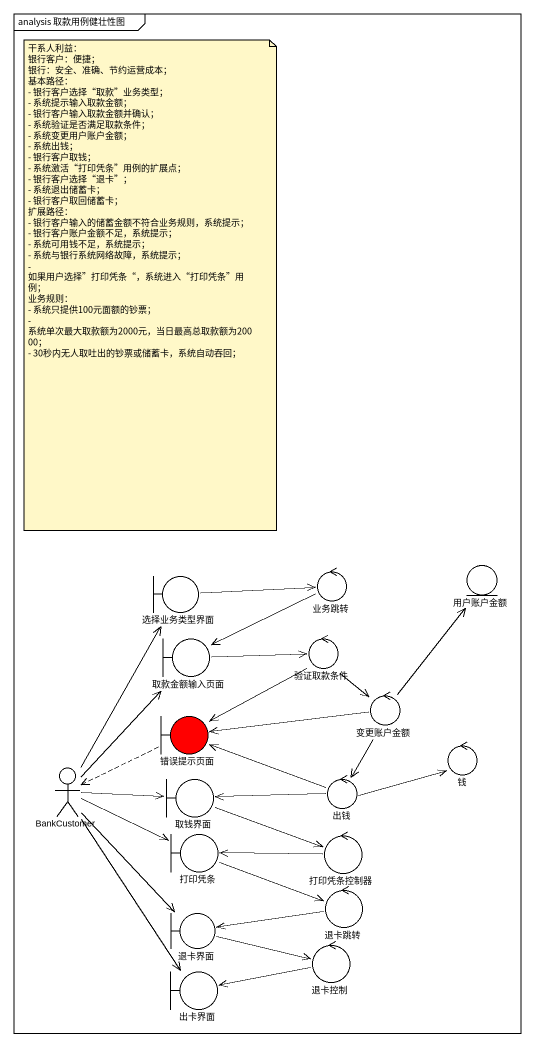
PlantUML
@startuml
mainframe analysis 取款用例健壮性图
boundary 选择业务类型界面
control 业务跳转
entity 用户账户金额
boundary 取款金额输入页面
control 验证取款条件
control 变更账户金额
boundary 错误提示页面 #FF0000
actor BankCustomer
control 钱
boundary 取钱界面
control 出钱
boundary 打印凭条
control 打印凭条控制器
control 退卡跳转
boundary 退卡界面
boundary 出卡界面
control 退卡控制
选择业务类型界面 -right-> 业务跳转
业务跳转 -left-> 取款金额输入页面
取款金额输入页面 -right-> 验证取款条件
验证取款条件 --> 变更账户金额
验证取款条件 --> 错误提示页面
变更账户金额 -up-> 用户账户金额
变更账户金额 -left-> 错误提示页面
变更账户金额 --> 出钱
错误提示页面 .left.> BankCustomer
BankCustomer -up-> 选择业务类型界面
BankCustomer -up-> 取款金额输入页面
BankCustomer -right-> 取钱界面
BankCustomer -right-> 打印凭条
BankCustomer --> 退卡界面
BankCustomer --> 出卡界面
取钱界面 -right-> 打印凭条控制器
出钱 -left-> 错误提示页面
出钱 -right-> 钱
出钱 -left-> 取钱界面
打印凭条 -right-> 退卡跳转
打印凭条控制器 -left-> 打印凭条
退卡跳转 -left-> 退卡界面
退卡界面 -right-> 退卡控制
退卡控制 -left-> 出卡界面
note as N1
  干系人利益：
  银行客户：便捷；
  银行：安全、准确、节约运营成本；
  基本路径：
  - 银行客户选择“取款”业务类型；
  - 系统提示输入取款金额；
  - 银行客户输入取款金额并确认；
  - 系统验证是否满足取款条件；
  - 系统变更用户账户金额；
  - 系统出钱；
  - 银行客户取钱；
  - 系统激活“打印凭条”用例的扩展点；
  - 银行客户选择“退卡”；
  - 系统退出储蓄卡；
  - 银行客户取回储蓄卡；
  扩展路径：
  - 银行客户输入的储蓄金额不符合业务规则，系统提示；
  - 银行客户账户金额不足，系统提示；
  - 系统可用钱不足，系统提示；
  - 系统与银行系统网络故障，系统提示；
  - 如果用户选择”打印凭条“，系统进入“打印凭条”用例；
  业务规则：
  - 系统只提供100元面额的钞票；
  - 系统单次最大取款额为2000元，当日最高总取款额为20000；
  - 30秒内无人取吐出的钞票或储蓄卡，系统自动吞回；
end note
@enduml
